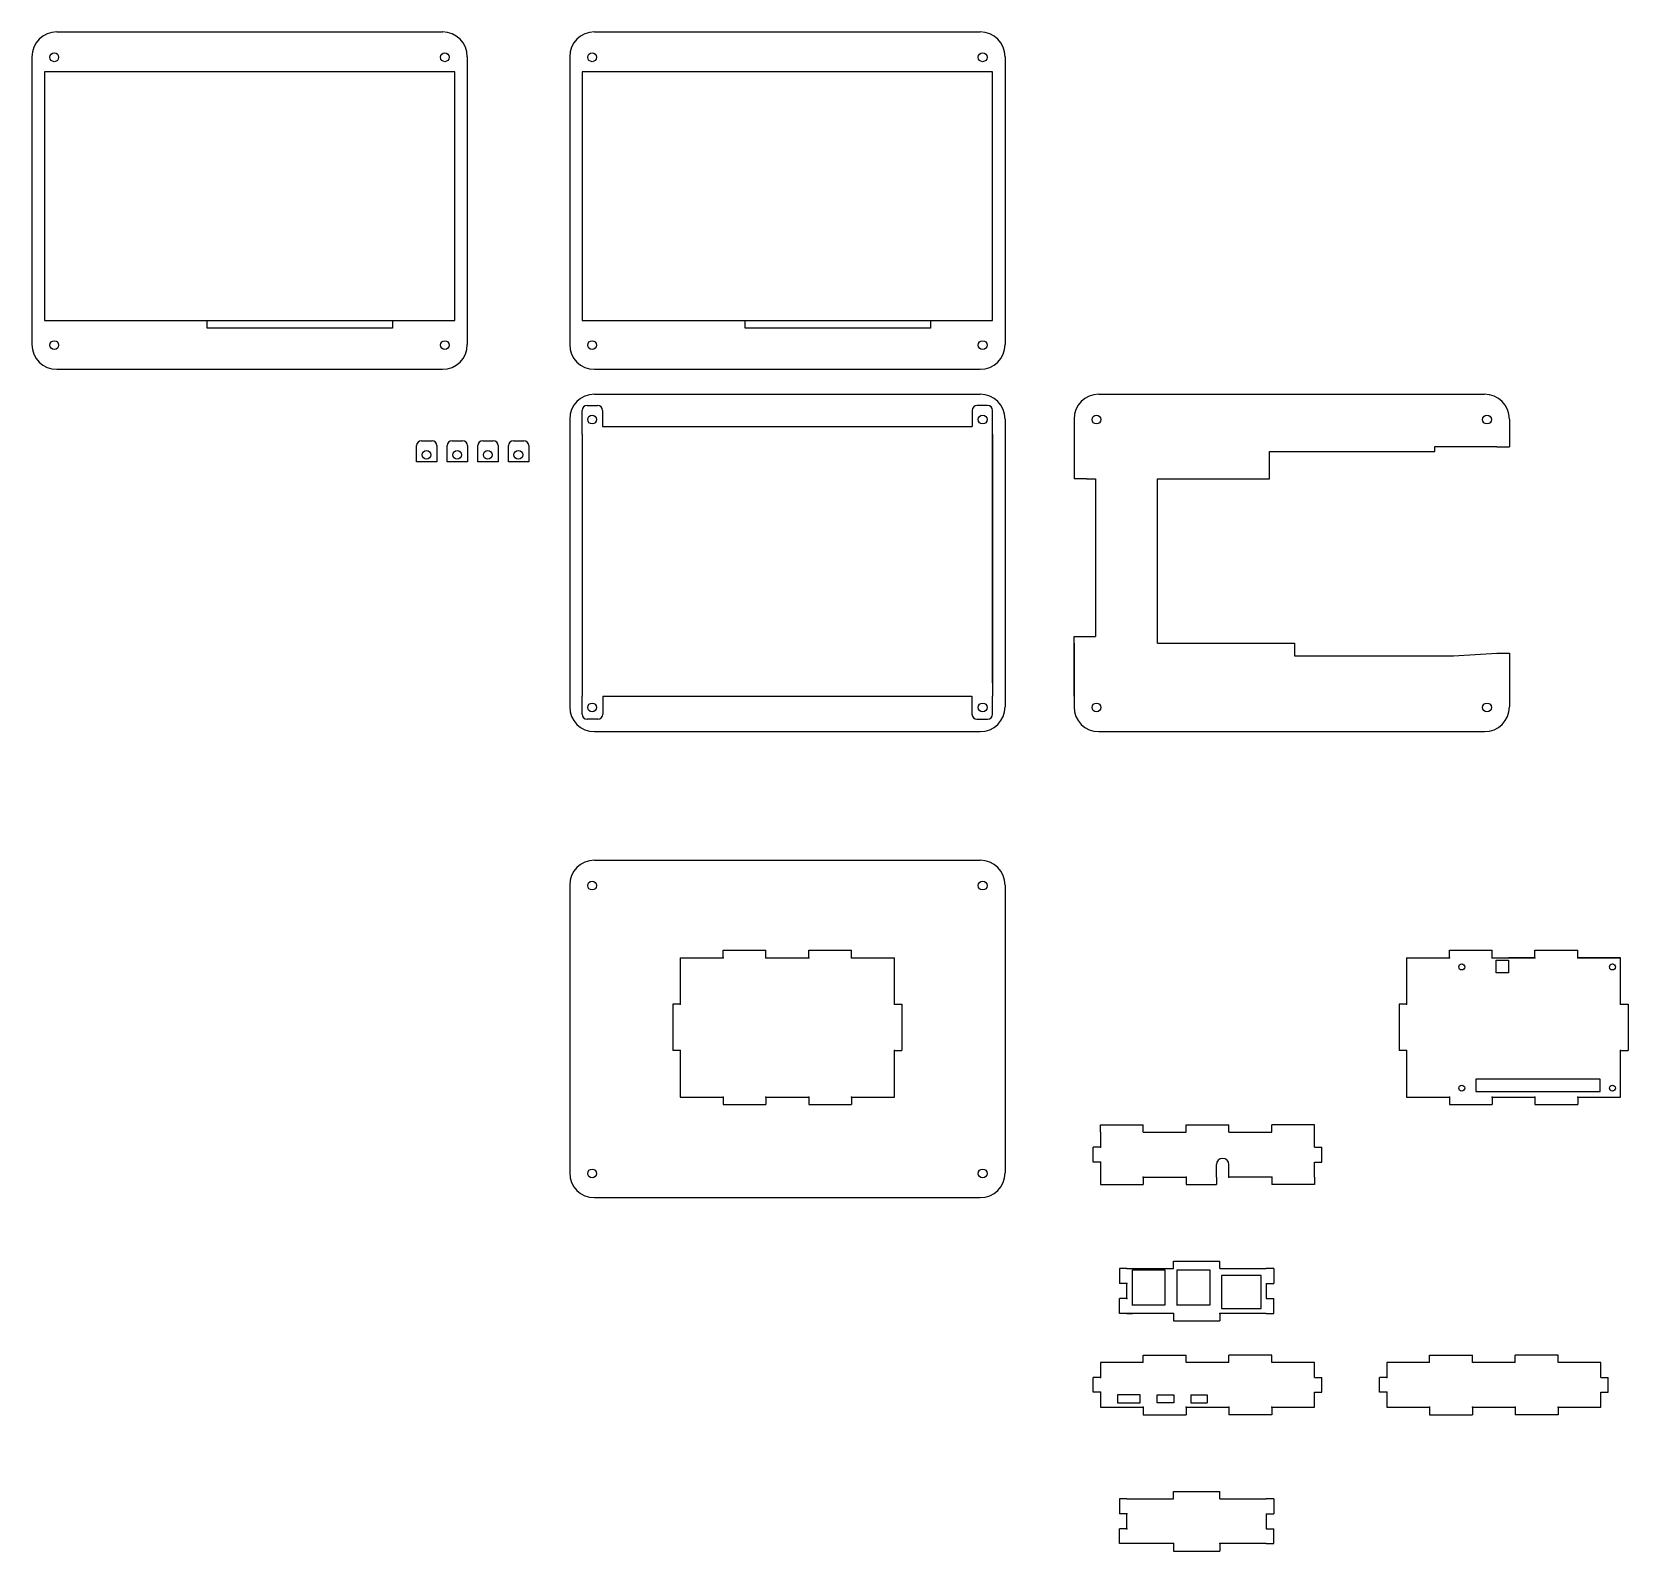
# Model space of a CAD drawing. Header units: millimetres. Extents: x 1610 to 2251, y 603 to 1213.
import ezdxf

# ---------------------------------------------------------------- set-up
doc = ezdxf.new("R2010")
doc.units = ezdxf.units.MM

# ---------------------------------------------------------------- blocks, each defined once
blk = doc.blocks.new('*U1')
for p, q in [((-4.1, -4.25), (-4.1, 2.25)), ((-2.1, 4.25), (2.1, 4.25)), ((4.1, 2.25), (4.1, -4.25)), ((4.1, -4.25), (-4.1, -4.25))]:
    blk.add_line(p, q)
blk.add_circle((-0.1, -1.45), 1.75)
for centre, start, end in [((-2.1, 2.25), 90, 180), ((2.1, 2.25), 0, 90)]:
    blk.add_arc(centre, 2, start, end)
blk = doc.blocks.new('*U2')
at = {"color": 0, "linetype": 'ByBlock', "lineweight": -2, "transparency": 16777216}
for p in [(0, 0), (12.3, 0), (24.6, 0), (36.9, 0)]:
    blk.add_blockref('*U1', p, dxfattribs=at)

msp = doc.modelspace()

# ---------------------------------------------------------------- linework, layer by layer
for p, q in [((1619.55, 1213.14), (1774.55, 1213.14)), ((1835.71, 1213.14), (1990.71, 1213.14)), ((1609.55, 1203.14), (1609.55, 1087.54)), ((1784.55, 1203.14), (1784.55, 1087.54)), ((1825.71, 1203.14), (1825.71, 1087.54)), ((2000.71, 1203.14), (2000.71, 1087.54)), ((1614.55, 1197.14), (1614.55, 1097.14)), ((1779.55, 1197.14), (1614.55, 1197.14)), ((1779.55, 1097.14), (1779.55, 1197.14)), ((1830.71, 1197.14), (1830.71, 1097.14)), ((1995.71, 1197.14), (1830.71, 1197.14)), ((1995.71, 1097.14), (1995.71, 1197.14)), ((1614.55, 1097.14), (1779.55, 1097.14)), ((1680.05, 1094.14), (1680.05, 1097.14)), ((1680.05, 1097.14), (1754.55, 1097.14)), ((1754.55, 1097.14), (1754.55, 1094.14)), ((1830.71, 1097.14), (1995.71, 1097.14)), ((1896.21, 1094.14), (1896.21, 1097.14)), ((1896.21, 1097.14), (1970.71, 1097.14)), ((1970.71, 1097.14), (1970.71, 1094.14)), ((1754.55, 1094.14), (1680.05, 1094.14)), ((1970.71, 1094.14), (1896.21, 1094.14)), ((1619.55, 1077.54), (1774.55, 1077.54)), ((1835.71, 1077.54), (1990.71, 1077.54)), ((1835.71, 1067.52), (1990.71, 1067.52)), ((2038.43, 1067.52), (2193.43, 1067.52)), ((1830.71, 1054.52), (1830.71, 1061.02)), ((1832.71, 1063.02), (1836.91, 1063.02)), ((1838.91, 1061.02), (1838.91, 1054.52)), ((1987.51, 1061.02), (1987.51, 1054.52)), ((1993.71, 1063.02), (1989.51, 1063.02)), ((1995.71, 1054.52), (1995.71, 1061.02)), ((1825.71, 1057.52), (1825.71, 941.92)), ((1830.71, 1051.52), (1830.71, 1054.52)), ((1838.91, 1054.52), (1987.51, 1054.52)), ((1995.71, 1051.52), (1995.71, 1054.52)), ((1995.71, 1051.52), (1995.71, 1054.52)), ((2000.71, 1057.52), (2000.71, 941.92)), ((2028.43, 1057.52), (2028.43, 1033.52)), ((2203.43, 1057.52), (2203.43, 1046.42)), ((1830.71, 1051.52), (1830.71, 951.52)), ((1995.71, 951.52), (1995.71, 1051.52)), ((1995.71, 1051.52), (1995.71, 951.52)), ((2173.44, 1044.52), (2173.44, 1046.52)), ((2173.44, 1046.52), (2198.43, 1046.52)), ((2198.43, 1046.42), (2203.43, 1046.42)), ((2107.03, 1033.52), (2107.03, 1044.52)), ((2107.03, 1044.52), (2173.44, 1044.52)), ((2033.43, 1033.52), (2028.43, 1033.52)), ((2033.43, 1033.52), (2037.03, 1033.52)), ((2037.03, 1033.52), (2037.03, 1026.22)), ((2062.03, 967.42), (2062.03, 1033.52)), ((2062.03, 1033.52), (2107.03, 1033.52)), ((2037.03, 1026.22), (2037.03, 970.22)), ((2028.43, 946.22), (2028.43, 970.22)), ((2028.43, 970.22), (2037.03, 970.22)), ((2028.43, 967.42), (2028.43, 941.92)), ((2062.03, 967.42), (2117.03, 967.42)), ((2117.03, 967.42), (2117.03, 962.42)), ((2117.03, 962.42), (2181.03, 962.42)), ((2181.03, 962.42), (2198.43, 963.46)), ((2198.43, 963.46), (2203.43, 963.46)), ((2203.43, 963.46), (2203.43, 941.92)), ((1830.71, 951.52), (1830.71, 946.22)), ((1995.71, 951.52), (1995.71, 946.22)), ((1995.71, 951.52), (1995.71, 946.22)), ((1830.71, 938.92), (1830.71, 946.22)), ((1839.01, 946.22), (1987.41, 946.22)), ((1839.01, 946.22), (1839.01, 938.92)), ((1987.41, 946.22), (1987.41, 938.92)), ((1995.71, 938.92), (1995.71, 946.22)), ((1837.01, 936.92), (1832.71, 936.92)), ((1989.41, 936.92), (1993.71, 936.92)), ((1835.71, 931.92), (1990.71, 931.92)), ((2038.43, 931.92), (2193.43, 931.92)), ((1835.71, 880.22), (1990.71, 880.22)), ((1825.71, 870.22), (1825.71, 754.62)), ((2000.71, 870.22), (2000.71, 754.62)), ((1870.16, 841.03), (1870.16, 822.36)), ((1870.16, 841.03), (1887.37, 841.03)), ((1887.37, 841.03), (1887.37, 844.03)), ((1887.37, 844.03), (1904.58, 844.03)), ((1904.58, 841.03), (1904.58, 844.03)), ((1904.58, 841.03), (1921.79, 841.03)), ((1921.79, 841.03), (1921.79, 844.03)), ((1921.79, 844.03), (1939, 844.03)), ((1939, 841.03), (1939, 844.03)), ((1939, 841.03), (1956.21, 841.03)), ((1956.21, 822.36), (1956.21, 841.03)), ((2162.09, 841.03), (2162.09, 822.36)), ((2162.09, 841.03), (2179.3, 841.03)), ((2179.3, 841.03), (2179.3, 844.03)), ((2179.3, 844.03), (2196.51, 844.03)), ((2196.51, 841.03), (2196.51, 844.03)), ((2196.51, 841.03), (2213.72, 841.03)), ((2213.72, 841.03), (2203.14, 841.03)), ((2213.72, 841.03), (2213.72, 844.03)), ((2213.72, 844.03), (2230.93, 844.03)), ((2230.93, 841.03), (2230.93, 844.03)), ((2230.93, 841.03), (2248.14, 841.03)), ((2248.14, 841.03), (2230.93, 841.03)), ((2248.14, 822.36), (2248.14, 841.03)), ((2198.14, 835.03), (2198.14, 840.03)), ((2198.14, 840.03), (2203.14, 840.03)), ((2203.14, 835.03), (2198.14, 835.03)), ((2203.14, 840.03), (2203.14, 835.03)), ((1870.16, 822.36), (1867.16, 822.36)), ((1867.16, 822.36), (1867.16, 803.7)), ((1956.21, 822.36), (1959.21, 822.36)), ((1959.21, 822.36), (1959.21, 803.7)), ((2162.09, 822.36), (2159.09, 822.36)), ((2159.09, 822.36), (2159.09, 803.7)), ((2248.14, 822.36), (2251.14, 822.36)), ((2251.14, 822.36), (2251.14, 803.7)), ((1870.16, 803.7), (1867.16, 803.7)), ((1870.16, 803.7), (1870.16, 785.03)), ((1956.21, 785.03), (1956.21, 803.7)), ((1956.21, 803.7), (1959.21, 803.7)), ((2162.09, 803.7), (2159.09, 803.7)), ((2162.09, 803.7), (2162.09, 785.03)), ((2248.14, 785.03), (2248.14, 803.7)), ((2248.14, 803.7), (2251.14, 803.7)), ((2239.89, 792.23), (2189.89, 792.23)), ((2189.89, 792.23), (2189.89, 787.23)), ((2239.89, 787.23), (2239.89, 792.23)), ((1870.16, 785.03), (1887.37, 785.03)), ((1887.37, 785.03), (1887.37, 782.03)), ((1904.58, 785.03), (1904.58, 782.03)), ((1904.58, 785.03), (1921.79, 785.03)), ((1921.79, 785.03), (1921.79, 782.03)), ((1939, 785.03), (1939, 782.03)), ((1939, 785.03), (1956.21, 785.03)), ((2162.09, 785.03), (2179.3, 785.03)), ((2179.3, 785.03), (2179.3, 782.03)), ((2189.89, 787.23), (2239.89, 787.23)), ((2196.51, 785.03), (2213.72, 785.03)), ((2196.51, 785.03), (2196.51, 782.03)), ((2213.72, 785.03), (2213.72, 782.03)), ((2230.93, 785.03), (2248.14, 785.03)), ((2230.93, 785.03), (2230.93, 782.03)), ((1887.37, 782.03), (1904.58, 782.03)), ((1921.79, 782.03), (1939, 782.03)), ((2179.3, 782.03), (2196.51, 782.03)), ((2213.72, 782.03), (2230.93, 782.03)), ((2039.09, 770.91), (2039.09, 773.91)), ((2039.09, 773.91), (2056.29, 773.91)), ((2039.09, 770.91), (2039.09, 764.91)), ((2056.29, 770.91), (2056.29, 773.91)), ((2056.29, 770.91), (2073.49, 770.91)), ((2073.49, 770.91), (2073.49, 773.91)), ((2073.49, 773.91), (2090.69, 773.91)), ((2090.69, 770.91), (2090.69, 773.91)), ((2090.69, 770.91), (2107.89, 770.91)), ((2107.89, 770.91), (2107.89, 773.91)), ((2125.09, 773.91), (2107.89, 773.91)), ((2125.09, 770.91), (2125.09, 773.91)), ((2125.09, 764.91), (2125.09, 770.91)), ((2039.09, 764.91), (2036.09, 764.91)), ((2036.09, 758.91), (2036.09, 764.91)), ((2125.09, 764.91), (2128.09, 764.91)), ((2128.09, 758.91), (2128.09, 764.91)), ((2039.09, 758.91), (2036.09, 758.91)), ((2039.09, 758.91), (2039.09, 752.91)), ((2085.69, 752.91), (2085.69, 757.91)), ((2090.69, 752.91), (2090.69, 757.91)), ((2125.09, 752.91), (2125.09, 758.91)), ((2125.09, 758.91), (2128.09, 758.91)), ((2039.09, 752.91), (2039.09, 749.91)), ((2056.29, 752.91), (2056.29, 749.91)), ((2056.29, 752.91), (2073.49, 752.91)), ((2073.49, 752.91), (2073.49, 749.91)), ((2085.69, 752.91), (2085.69, 749.91)), ((2107.89, 752.91), (2090.69, 752.91)), ((2107.89, 752.91), (2107.89, 749.91)), ((2125.09, 752.91), (2125.09, 749.91)), ((1835.71, 744.62), (1990.71, 744.62)), ((2039.09, 749.91), (2056.29, 749.91)), ((2073.49, 749.91), (2085.69, 749.91)), ((2125.09, 749.91), (2107.89, 749.91)), ((2068.37, 716.11), (2068.37, 719.11)), ((2068.37, 719.11), (2087.04, 719.11)), ((2087.04, 716.11), (2087.04, 719.11)), ((2049.7, 716.11), (2046.7, 716.11)), ((2046.7, 716.11), (2046.7, 710.11)), ((2049.7, 716.11), (2068.37, 716.11)), ((2051.9, 701.31), (2051.9, 715.61)), ((2051.9, 715.61), (2065, 715.61)), ((2065, 715.61), (2065, 701.41)), ((2069.9, 701.31), (2069.9, 715.61)), ((2069.9, 715.61), (2083, 715.61)), ((2083, 715.61), (2083, 701.41)), ((2087.04, 716.11), (2105.7, 716.11)), ((2103.7, 713.31), (2087.7, 713.31)), ((2087.7, 713.31), (2087.7, 700.11)), ((2103.7, 700.11), (2103.7, 713.31)), ((2108.7, 716.11), (2105.7, 716.11)), ((2108.7, 716.11), (2108.7, 710.11)), ((2049.7, 710.11), (2046.7, 710.11)), ((2049.7, 704.11), (2049.7, 710.11)), ((2105.7, 710.11), (2105.7, 704.11)), ((2105.7, 710.11), (2108.7, 710.11)), ((2049.7, 704.11), (2046.7, 704.11)), ((2046.7, 698.11), (2046.7, 704.11)), ((2065, 701.41), (2051.9, 701.41)), ((2083, 701.41), (2069.9, 701.41)), ((2087.7, 700.11), (2103.7, 700.11)), ((2105.7, 704.11), (2108.7, 704.11)), ((2108.7, 698.11), (2108.7, 704.11)), ((2049.7, 698.11), (2046.7, 698.11)), ((2068.37, 698.11), (2049.7, 698.11)), ((2049.7, 698.11), (2051.9, 698.11)), ((2068.37, 698.11), (2068.37, 695.11)), ((2068.37, 695.11), (2087.04, 695.11)), ((2105.7, 698.11), (2087.04, 698.11)), ((2087.04, 698.11), (2087.04, 695.11)), ((2105.7, 698.11), (2108.7, 698.11)), ((2056.29, 678.37), (2056.29, 681.37)), ((2056.29, 681.37), (2073.49, 681.37)), ((2073.49, 678.37), (2073.49, 681.37)), ((2090.69, 678.37), (2090.69, 681.37)), ((2107.89, 681.37), (2090.69, 681.37)), ((2107.89, 678.37), (2107.89, 681.37)), ((2171.38, 678.37), (2171.38, 681.37)), ((2171.38, 681.37), (2188.58, 681.37)), ((2188.58, 678.37), (2188.58, 681.37)), ((2205.78, 678.37), (2205.78, 681.37)), ((2222.98, 681.37), (2205.78, 681.37)), ((2222.98, 678.37), (2222.98, 681.37)), ((2039.09, 678.37), (2039.09, 672.37)), ((2056.29, 678.37), (2039.09, 678.37)), ((2090.69, 678.37), (2073.49, 678.37)), ((2125.09, 678.37), (2107.89, 678.37)), ((2125.09, 672.37), (2125.09, 678.37)), ((2154.18, 678.37), (2154.18, 672.37)), ((2171.38, 678.37), (2154.18, 678.37)), ((2205.78, 678.37), (2188.58, 678.37)), ((2240.18, 678.37), (2222.98, 678.37)), ((2240.18, 672.37), (2240.18, 678.37)), ((2039.09, 672.37), (2036.09, 672.37)), ((2036.09, 666.37), (2036.09, 672.37)), ((2125.09, 672.37), (2128.09, 672.37)), ((2128.09, 666.37), (2128.09, 672.37)), ((2154.18, 672.37), (2151.18, 672.37)), ((2151.18, 666.37), (2151.18, 672.37)), ((2240.18, 672.37), (2243.18, 672.37)), ((2243.18, 666.37), (2243.18, 672.37)), ((2039.09, 666.37), (2036.09, 666.37)), ((2039.09, 666.37), (2039.09, 660.37)), ((2055.02, 665.41), (2045.92, 665.41)), ((2045.92, 665.41), (2045.92, 662.1)), ((2045.92, 662.1), (2055.02, 662.1)), ((2055.02, 662.1), (2055.02, 665.41)), ((2061.92, 665.41), (2068.62, 665.41)), ((2061.92, 662.1), (2061.92, 665.41)), ((2068.62, 662.1), (2061.92, 662.1)), ((2068.62, 665.41), (2068.62, 662.1)), ((2075.32, 665.41), (2081.92, 665.41)), ((2075.32, 665.41), (2075.32, 662.1)), ((2075.32, 662.1), (2081.92, 662.1)), ((2081.92, 665.41), (2081.92, 662.1)), ((2125.09, 660.37), (2125.09, 666.37)), ((2125.09, 666.37), (2128.09, 666.37)), ((2154.18, 666.37), (2151.18, 666.37)), ((2154.18, 666.37), (2154.18, 660.37)), ((2240.18, 660.37), (2240.18, 666.37)), ((2240.18, 666.37), (2243.18, 666.37)), ((2039.09, 660.37), (2056.29, 660.37)), ((2056.29, 660.37), (2056.29, 657.37)), ((2056.29, 657.37), (2073.49, 657.37)), ((2073.49, 660.37), (2090.69, 660.37)), ((2073.49, 660.37), (2073.49, 657.37)), ((2090.69, 660.37), (2090.69, 657.37)), ((2107.89, 657.37), (2090.69, 657.37)), ((2107.89, 660.37), (2125.09, 660.37)), ((2107.89, 660.37), (2107.89, 657.37)), ((2154.18, 660.37), (2171.38, 660.37)), ((2171.38, 660.37), (2171.38, 657.37)), ((2171.38, 657.37), (2188.58, 657.37)), ((2188.58, 660.37), (2205.78, 660.37)), ((2188.58, 660.37), (2188.58, 657.37)), ((2205.78, 660.37), (2205.78, 657.37)), ((2222.98, 657.37), (2205.78, 657.37)), ((2222.98, 660.37), (2240.18, 660.37)), ((2222.98, 660.37), (2222.98, 657.37)), ((2049.7, 623.57), (2046.7, 623.57)), ((2046.7, 623.57), (2046.7, 617.57)), ((2049.7, 623.57), (2068.37, 623.57)), ((2068.37, 623.57), (2068.37, 626.57)), ((2068.37, 626.57), (2087.04, 626.57)), ((2087.04, 623.57), (2087.04, 626.57)), ((2087.04, 623.57), (2105.7, 623.57)), ((2108.7, 623.57), (2105.7, 623.57)), ((2108.7, 623.57), (2108.7, 617.57)), ((2049.7, 617.57), (2046.7, 617.57)), ((2049.7, 611.57), (2049.7, 617.57)), ((2105.7, 617.57), (2105.7, 611.57)), ((2105.7, 617.57), (2108.7, 617.57)), ((2049.7, 611.57), (2046.7, 611.57)), ((2046.7, 605.57), (2046.7, 611.57)), ((2105.7, 611.57), (2108.7, 611.57)), ((2108.7, 605.57), (2108.7, 611.57)), ((2049.7, 605.57), (2046.7, 605.57)), ((2068.37, 605.57), (2049.7, 605.57)), ((2068.37, 605.57), (2068.37, 602.57)), ((2105.7, 605.57), (2087.04, 605.57)), ((2087.04, 605.57), (2087.04, 602.57)), ((2105.7, 605.57), (2108.7, 605.57)), ((2068.37, 602.57), (2087.04, 602.57))]:
    msp.add_line(p, q)
for centre, radius in [((1618.55, 1202.94), 1.75), ((1775.55, 1202.94), 1.75), ((1834.71, 1202.94), 1.75), ((1991.71, 1202.94), 1.75), ((1618.55, 1087.29), 1.75), ((1775.55, 1087.29), 1.75), ((1834.71, 1087.29), 1.75), ((1991.71, 1087.29), 1.75), ((1834.71, 1057.32), 1.75), ((1991.71, 1057.32), 1.75), ((2037.43, 1057.32), 1.75), ((2194.43, 1057.32), 1.75), ((1834.71, 941.67), 1.75), ((1991.71, 941.67), 1.75), ((2037.43, 941.67), 1.75), ((2194.43, 941.67), 1.75), ((1834.71, 870.02), 1.75), ((1991.71, 870.02), 1.75), ((2184.29, 837.33), 1.2), ((2244.85, 837.33), 1.2), ((2184.29, 788.63), 1.2), ((2244.85, 788.63), 1.2), ((1834.71, 754.37), 1.75), ((1991.71, 754.37), 1.75)]:
    msp.add_circle(centre, radius)
for centre, radius, start, end in [((1619.55, 1203.14), 10, 90, 180), ((1774.55, 1203.14), 10, 0, 90), ((1835.71, 1203.14), 10, 90, 180), ((1990.71, 1203.14), 10, 0, 90), ((1619.55, 1087.54), 10, 180, 270), ((1774.55, 1087.54), 10, 270, 0), ((1835.71, 1087.54), 10, 180, 270), ((1990.71, 1087.54), 10, 270, 0), ((1835.71, 1057.52), 10, 90, 180), ((1990.71, 1057.52), 10, 0, 90), ((2038.43, 1057.52), 10, 90, 180), ((2193.43, 1057.52), 10, 0, 90), ((1832.71, 1061.02), 2, 90, 180), ((1836.91, 1061.02), 2, 0, 90), ((1989.51, 1061.02), 2, 90, 180), ((1993.71, 1061.02), 2, 0, 90), ((1835.71, 941.92), 10, 180, 270), ((1832.71, 938.92), 2, 180, 270), ((1837.01, 938.92), 2, 270, 0), ((1989.41, 938.92), 2, 180, 270), ((1990.71, 941.92), 10, 270, 0), ((1993.71, 938.92), 2, 270, 0), ((2038.43, 941.92), 10, 180, 270), ((2193.43, 941.92), 10, 270, 0), ((1835.71, 870.22), 10, 90, 180), ((1990.71, 870.22), 10, 0, 90), ((2088.19, 757.91), 2.5, 0, 180), ((1835.71, 754.62), 10, 180, 270), ((1990.71, 754.62), 10, 270, 0)]:
    msp.add_arc(centre, radius, start, end)
for p in [(1887.37, 841.03), (1904.58, 841.03), (1921.79, 841.03), (1939, 841.03), (2179.3, 841.03), (2196.51, 841.03), (2213.72, 841.03), (2230.93, 841.03), (1870.16, 822.36), (1956.21, 822.36), (2162.09, 822.36), (2248.14, 822.36), (1870.16, 803.7), (1956.21, 803.7), (2162.09, 803.7), (2248.14, 803.7), (1887.37, 785.03), (1904.58, 785.03), (1921.79, 785.03), (1939, 785.03), (2179.3, 785.03), (2196.51, 785.03), (2213.72, 785.03), (2230.93, 785.03), (2039.09, 764.91), (2039.09, 758.91), (2056.29, 752.91), (2073.49, 752.91), (2090.69, 752.91), (2107.89, 752.91), (2049.7, 710.11), (2049.7, 704.11), (2068.37, 698.11), (2087.04, 698.11), (2039.09, 672.37), (2154.18, 672.37), (2039.09, 666.37), (2154.18, 666.37), (2056.29, 660.37), (2073.49, 660.37), (2090.69, 660.37), (2107.89, 660.37), (2171.38, 660.37), (2188.58, 660.37), (2205.78, 660.37), (2222.98, 660.37), (2049.7, 617.57), (2049.7, 611.57), (2068.37, 605.57), (2087.04, 605.57)]:
    msp.add_point(p)

# ---------------------------------------------------------------- block references
msp.add_blockref('*U2', (1768.27, 1044.61))

doc.saveas('drawing.dxf')
